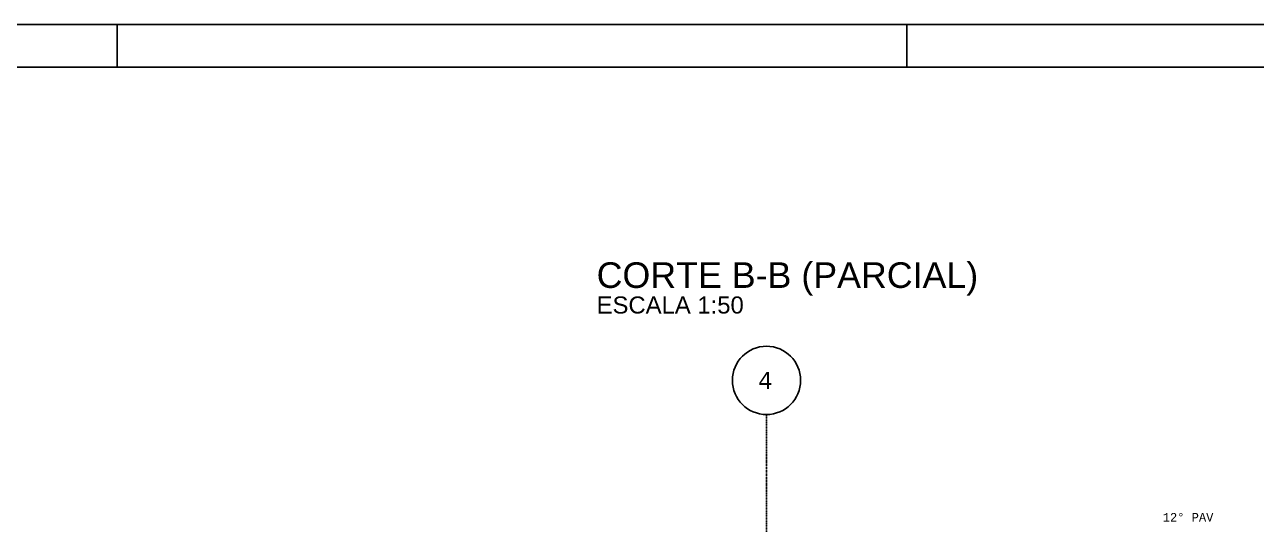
# Model space of a CAD drawing. Extents: x 37185 to 43130, y -8131 to -3926.
# Drawn here: x 40246 to 41689, y -4512 to -3926 of the extents above; entities that cross this region are included whole.
import ezdxf

# ---------------------------------------------------------------- set-up
doc = ezdxf.new("R2010")
doc.units = 0
doc.header["$MEASUREMENT"] = 0
doc.linetypes.add('ESTILO_TQS_0004', pattern=[1.12, 0.5, -0.2, 0.01, -0.2, 0.01, -0.2])
for name, color, linetype in [('20', 7, 'CONTINUOUS'), ('21', 5, 'CONTINUOUS'), ('32', 7, 'CONTINUOUS'), ('35', 7, 'CONTINUOUS'), ('50', 5, 'CONTINUOUS'), ('51', 5, 'CONTINUOUS'), ('70', 160, 'CONTINUOUS'), ('75', 9, 'CONTINUOUS')]:
    doc.layers.add(name, color=color, linetype=linetype)
doc.styles.add('TQS_ARIAL', font='arial.ttf')
doc.styles.add('TQS_LUCIDA_CONSOLE', font='lucon.TTF')

msp = doc.modelspace()

# ---------------------------------------------------------------- linework, layer by layer
at = {"layer": '20', "linetype": 'Continuous'}
for p, q in [((37184.545, -3926.33), (43129.545, -3926.33)), ((40354.545, -3976.33), (40354.545, -3926.33)), ((41279.545, -3976.33), (41279.545, -3926.33))]:
    msp.add_line(p, q, dxfattribs=at)
at = {"layer": '21', "linetype": 'Continuous'}
msp.add_line((37309.545, -3976.33), (43079.545, -3976.33), dxfattribs=at)
at = {"layer": '50', "linetype": 'Continuous'}
msp.add_circle((41115.144, -4343.076), 40, dxfattribs=at)
at = {"layer": '70', "linetype": 'ESTILO_TQS_0004'}
msp.add_line((41115.144, -4383.076), (41115.144, -5570.197), dxfattribs=at)

# ---------------------------------------------------------------- texts
at = {"layer": '32', "linetype": 'Continuous', "style": 'TQS_ARIAL'}
msp.add_text('CORTE B-B (PARCIAL)', height=30, dxfattribs=at).set_placement((40916.139, -4234.757))
at = {"layer": '35', "linetype": 'Continuous', "style": 'TQS_ARIAL'}
msp.add_text('ESCALA 1:50', height=20, dxfattribs=at).set_placement((40916.139, -4264.757))
at = {"layer": '51', "linetype": 'Continuous', "style": 'TQS_LUCIDA_CONSOLE'}
msp.add_text('4', height=20, dxfattribs=at).set_placement((41105.144, -4353.076))
at = {"layer": '75', "linetype": 'Continuous', "style": 'TQS_LUCIDA_CONSOLE'}
msp.add_text('12%%d PAV', height=10, dxfattribs=at).set_placement((41579.378, -4508.43))

doc.saveas('drawing.dxf')
